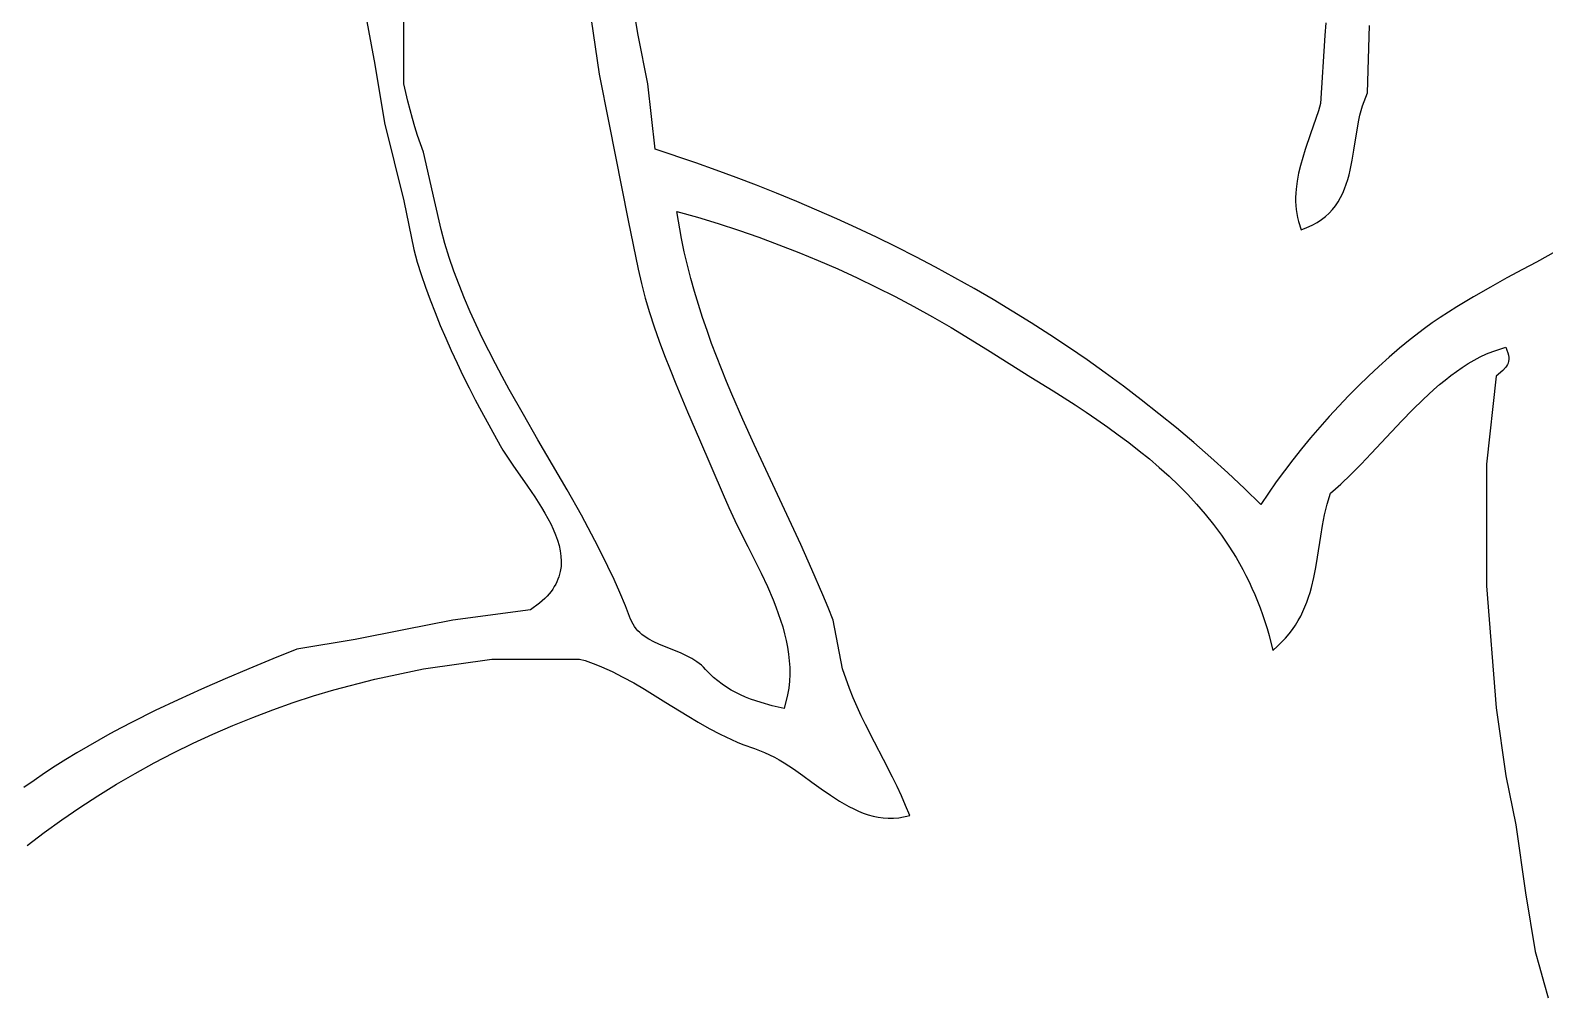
# Model space of a CAD drawing. Extents: x -38.8 to 24, y -17.1 to 3.4.
# Drawn here: x -36.47 to -34.917, y -2.106 to -1.114 of the extents above; entities that cross this region are included whole.
import ezdxf

# ---------------------------------------------------------------- set-up
doc = ezdxf.new("R2010")
doc.units = 0

msp = doc.modelspace()

# ---------------------------------------------------------------- linework, layer by layer
at = {"color": 7, "linetype": 'CONTINUOUS'}
for p, q in [((-35.846435, -1.118553), (-35.856435, -1.058553)), ((-36.126435, -1.093553), (-36.116435, -1.148553)), ((-36.086435, -1.168553), (-36.086435, -1.098553)), ((-35.896435, -1.088553), (-35.886435, -1.158553)), ((-35.141156, -1.105762), (-35.142295, -1.118772)), ((-35.098231, -1.17767), (-35.096435, -1.108553)), ((-35.836435, -1.168553), (-35.846435, -1.118553)), ((-35.142295, -1.118772), (-35.146435, -1.188553)), ((-36.116435, -1.148553), (-36.106435, -1.208553)), ((-35.886435, -1.158553), (-35.876435, -1.208553)), ((-36.082447, -1.186327), (-36.086435, -1.168553)), ((-35.828717, -1.235605), (-35.836435, -1.168553)), ((-35.10197, -1.186528), (-35.098231, -1.17767)), ((-36.080198, -1.195154), (-36.082447, -1.186327)), ((-36.07778, -1.203935), (-36.080198, -1.195154)), ((-35.146435, -1.188553), (-35.148735, -1.196296)), ((-35.104901, -1.195918), (-35.103525, -1.191164)), ((-35.103525, -1.191164), (-35.10197, -1.186528)), ((-36.106435, -1.208553), (-36.086435, -1.288553)), ((-36.075193, -1.212669), (-36.07778, -1.203935)), ((-35.876435, -1.208553), (-35.856435, -1.308553)), ((-35.151284, -1.204104), (-35.156796, -1.219899)), ((-35.148735, -1.196296), (-35.151284, -1.204104)), ((-35.109095, -1.215827), (-35.107214, -1.205723)), ((-35.107214, -1.205723), (-35.106123, -1.200775)), ((-35.106123, -1.200775), (-35.104901, -1.195918)), ((-36.07244, -1.221352), (-36.075193, -1.212669)), ((-36.06952, -1.229981), (-36.07244, -1.221352)), ((-35.156796, -1.219899), (-35.162306, -1.23591)), ((-35.112318, -1.236469), (-35.109095, -1.215827)), ((-36.066435, -1.238553), (-36.06952, -1.229981)), ((-36.055096, -1.288298), (-36.066435, -1.238553)), ((-35.787139, -1.249588), (-35.828717, -1.235605)), ((-35.162306, -1.23591), (-35.164852, -1.243987)), ((-35.114036, -1.246776), (-35.112318, -1.236469)), ((-35.766377, -1.256975), (-35.787139, -1.249588)), ((-35.745643, -1.26463), (-35.766377, -1.256975)), ((-35.167149, -1.252108), (-35.169112, -1.260269)), ((-35.164852, -1.243987), (-35.167149, -1.252108)), ((-35.117274, -1.261891), (-35.116075, -1.256918)), ((-35.116075, -1.256918), (-35.114036, -1.246776)), ((-35.724945, -1.272556), (-35.745643, -1.26463)), ((-35.70429, -1.280755), (-35.724945, -1.272556)), ((-35.170659, -1.268466), (-35.171707, -1.276697)), ((-35.169112, -1.260269), (-35.170659, -1.268466)), ((-35.121871, -1.276245), (-35.120149, -1.271569)), ((-35.120149, -1.271569), (-35.118624, -1.26678)), ((-35.118624, -1.26678), (-35.117274, -1.261891)), ((-36.086435, -1.288553), (-36.076435, -1.338553)), ((-36.048426, -1.317903), (-36.055096, -1.288298)), ((-35.683687, -1.289232), (-35.70429, -1.280755)), ((-35.172018, -1.280823), (-35.172172, -1.284957)), ((-35.172172, -1.284957), (-35.17216, -1.289096)), ((-35.171707, -1.276697), (-35.172018, -1.280823)), ((-35.128461, -1.289446), (-35.126004, -1.285198)), ((-35.126004, -1.285198), (-35.123815, -1.280793)), ((-35.123815, -1.280793), (-35.121871, -1.276245)), ((-35.801917, -1.327127), (-35.806653, -1.299342)), ((-35.806653, -1.299342), (-35.785343, -1.305433)), ((-35.663143, -1.297988), (-35.683687, -1.289232)), ((-35.642666, -1.307028), (-35.663143, -1.297988)), ((-35.17216, -1.289096), (-35.171972, -1.293242)), ((-35.171972, -1.293242), (-35.171596, -1.297394)), ((-35.171596, -1.297394), (-35.171022, -1.301551)), ((-35.171022, -1.301551), (-35.170241, -1.305712)), ((-35.141447, -1.304578), (-35.13768, -1.301103)), ((-35.13768, -1.301103), (-35.134276, -1.297413)), ((-35.134276, -1.297413), (-35.131211, -1.293523)), ((-35.131211, -1.293523), (-35.128461, -1.289446)), ((-36.044413, -1.332398), (-36.048426, -1.317903)), ((-35.856435, -1.308553), (-35.846435, -1.358553)), ((-35.785343, -1.305433), (-35.76423, -1.311895)), ((-35.76423, -1.311895), (-35.743312, -1.318728)), ((-35.743312, -1.318728), (-35.722587, -1.325931)), ((-35.622263, -1.316353), (-35.642666, -1.307028)), ((-35.601942, -1.325967), (-35.622263, -1.316353)), ((-35.170241, -1.305712), (-35.169241, -1.309878)), ((-35.169241, -1.309878), (-35.166544, -1.318221)), ((-35.166544, -1.318221), (-35.160612, -1.316038)), ((-35.160612, -1.316038), (-35.155159, -1.313568)), ((-35.155159, -1.313568), (-35.150163, -1.310825)), ((-35.150163, -1.310825), (-35.1456, -1.307824)), ((-35.1456, -1.307824), (-35.141447, -1.304578)), ((-36.039984, -1.346705), (-36.044413, -1.332398)), ((-35.799039, -1.340871), (-35.801917, -1.327127)), ((-35.722587, -1.325931), (-35.702052, -1.333505)), ((-35.702052, -1.333505), (-35.681706, -1.34145)), ((-35.581711, -1.335873), (-35.601942, -1.325967)), ((-36.076435, -1.338553), (-36.072759, -1.351326)), ((-36.035165, -1.360834), (-36.039984, -1.346705)), ((-35.795843, -1.354523), (-35.799039, -1.340871)), ((-35.681706, -1.34145), (-35.661546, -1.349764)), ((-35.661546, -1.349764), (-35.641571, -1.358449)), ((-35.561578, -1.346074), (-35.581711, -1.335873)), ((-35.541549, -1.356573), (-35.561578, -1.346074)), ((-34.905008, -1.340117), (-34.924968, -1.351354)), ((-36.072759, -1.351326), (-36.0687, -1.36421)), ((-36.0687, -1.36421), (-36.064288, -1.377176)), ((-36.029982, -1.374798), (-36.035165, -1.360834)), ((-35.846435, -1.358553), (-35.842935, -1.373469)), ((-35.792347, -1.368087), (-35.795843, -1.354523)), ((-35.641571, -1.358449), (-35.621778, -1.367504)), ((-35.521633, -1.367372), (-35.541549, -1.356573)), ((-34.939605, -1.359075), (-34.955539, -1.367658)), ((-34.924968, -1.351354), (-34.939605, -1.359075)), ((-36.064288, -1.377176), (-36.059551, -1.390193)), ((-36.024461, -1.388607), (-36.029982, -1.374798)), ((-35.842935, -1.373469), (-35.838964, -1.388328)), ((-35.788567, -1.381568), (-35.792347, -1.368087)), ((-35.784521, -1.394971), (-35.788567, -1.381568)), ((-35.621778, -1.367504), (-35.602165, -1.376929)), ((-35.602165, -1.376929), (-35.58273, -1.386723)), ((-35.501838, -1.378476), (-35.521633, -1.367372)), ((-35.482171, -1.389886), (-35.501838, -1.378476)), ((-34.972348, -1.376987), (-34.989608, -1.386943)), ((-34.955539, -1.367658), (-34.972348, -1.376987)), ((-36.059551, -1.390193), (-36.054518, -1.403231)), ((-36.01863, -1.402274), (-36.024461, -1.388607)), ((-35.838964, -1.388328), (-35.834567, -1.403126)), ((-35.780225, -1.408301), (-35.784521, -1.394971)), ((-35.58273, -1.386723), (-35.563471, -1.396888)), ((-35.563471, -1.396888), (-35.544386, -1.407421)), ((-35.462641, -1.401607), (-35.482171, -1.389886)), ((-35.006896, -1.397411), (-35.015418, -1.4028)), ((-34.989608, -1.386943), (-35.006896, -1.397411)), ((-36.054518, -1.403231), (-36.049218, -1.416259)), ((-36.012514, -1.41581), (-36.01863, -1.402274)), ((-35.834567, -1.403126), (-35.829791, -1.417865)), ((-35.775697, -1.421562), (-35.780225, -1.408301)), ((-35.544386, -1.407421), (-35.525472, -1.418324)), ((-35.443253, -1.41364), (-35.462641, -1.401607)), ((-35.023788, -1.408274), (-35.031954, -1.413816)), ((-35.015418, -1.4028), (-35.023788, -1.408274)), ((-36.049218, -1.416259), (-36.04368, -1.429248)), ((-36.00614, -1.429227), (-36.012514, -1.41581)), ((-35.829791, -1.417865), (-35.824679, -1.432543)), ((-35.770953, -1.43476), (-35.775697, -1.421562)), ((-35.525472, -1.418324), (-35.488152, -1.441238)), ((-35.424017, -1.425989), (-35.443253, -1.41364)), ((-35.40494, -1.438657), (-35.424017, -1.425989)), ((-35.039862, -1.419413), (-35.054693, -1.430714)), ((-35.031954, -1.413816), (-35.039862, -1.419413)), ((-36.04368, -1.429248), (-36.037933, -1.442168)), ((-36.037933, -1.442168), (-36.032005, -1.454987)), ((-35.999534, -1.442535), (-36.00614, -1.429227)), ((-35.992722, -1.455748), (-35.999534, -1.442535)), ((-35.824679, -1.432543), (-35.819276, -1.447158)), ((-35.766011, -1.447898), (-35.770953, -1.43476)), ((-35.488152, -1.441238), (-35.465973, -1.455244)), ((-35.386029, -1.451647), (-35.40494, -1.438657)), ((-35.065522, -1.439642), (-35.076253, -1.448885)), ((-35.054693, -1.430714), (-35.065522, -1.439642)), ((-34.976407, -1.445632), (-34.969936, -1.442957)), ((-34.969936, -1.442957), (-34.956642, -1.438647)), ((-34.956642, -1.438647), (-34.955396, -1.441643)), ((-34.955396, -1.441643), (-34.954484, -1.444373)), ((-36.032005, -1.454987), (-36.025925, -1.467676)), ((-35.985732, -1.468875), (-35.992722, -1.455748)), ((-35.819276, -1.447158), (-35.813629, -1.461711)), ((-35.760887, -1.460981), (-35.766011, -1.447898)), ((-35.465973, -1.455244), (-35.443477, -1.469271)), ((-35.367293, -1.464962), (-35.386029, -1.451647)), ((-35.08687, -1.45842), (-35.097359, -1.468228)), ((-35.076253, -1.448885), (-35.08687, -1.45842)), ((-35.007208, -1.463471), (-35.001238, -1.459369)), ((-35.001238, -1.459369), (-34.995179, -1.455516)), ((-34.995179, -1.455516), (-34.989024, -1.45193)), ((-34.989024, -1.45193), (-34.982768, -1.448629)), ((-34.982768, -1.448629), (-34.976407, -1.445632)), ((-34.957006, -1.45962), (-34.959679, -1.462507)), ((-34.95591, -1.458125), (-34.957006, -1.45962)), ((-34.955, -1.456561), (-34.95591, -1.458125)), ((-34.954295, -1.454905), (-34.955, -1.456561)), ((-34.954484, -1.444373), (-34.953888, -1.446862)), ((-34.953812, -1.453132), (-34.954295, -1.454905)), ((-34.953888, -1.446862), (-34.95359, -1.449135)), ((-34.953571, -1.451217), (-34.953812, -1.453132)), ((-34.95359, -1.449135), (-34.953571, -1.451217)), ((-36.025925, -1.467676), (-36.019723, -1.480204)), ((-35.978589, -1.48193), (-35.985732, -1.468875)), ((-35.813629, -1.461711), (-35.807782, -1.476199)), ((-35.755598, -1.474015), (-35.760887, -1.460981)), ((-35.750162, -1.487005), (-35.755598, -1.474015)), ((-35.443477, -1.469271), (-35.420844, -1.483464)), ((-35.348739, -1.478605), (-35.367293, -1.464962)), ((-35.097359, -1.468228), (-35.107705, -1.47829)), ((-35.024625, -1.477081), (-35.018896, -1.472345)), ((-35.018896, -1.472345), (-35.013092, -1.467802)), ((-35.013092, -1.467802), (-35.007208, -1.463471)), ((-34.966435, -1.468553), (-34.976435, -1.558553)), ((-34.959679, -1.462507), (-34.966435, -1.468553)), ((-36.019723, -1.480204), (-36.013426, -1.492541)), ((-35.963951, -1.507867), (-35.978589, -1.48193)), ((-35.807782, -1.476199), (-35.795667, -1.504982)), ((-35.738915, -1.512867), (-35.750162, -1.487005)), ((-35.420844, -1.483464), (-35.398252, -1.49797)), ((-35.330375, -1.492578), (-35.348739, -1.478605)), ((-35.117892, -1.488584), (-35.127907, -1.499092)), ((-35.107705, -1.47829), (-35.117892, -1.488584)), ((-35.04141, -1.492264), (-35.030283, -1.481992)), ((-35.030283, -1.481992), (-35.024625, -1.477081)), ((-36.013426, -1.492541), (-36.007064, -1.504658)), ((-36.007064, -1.504658), (-35.987876, -1.539379)), ((-35.795667, -1.504982), (-35.783294, -1.533497)), ((-35.398252, -1.49797), (-35.387028, -1.505387)), ((-35.387028, -1.505387), (-35.375881, -1.512936)), ((-35.312208, -1.506886), (-35.330375, -1.492578)), ((-35.127907, -1.499092), (-35.137733, -1.509792)), ((-35.063042, -1.514095), (-35.052316, -1.503014)), ((-35.052316, -1.503014), (-35.04141, -1.492264)), ((-35.949019, -1.53365), (-35.963951, -1.507867)), ((-35.727281, -1.538608), (-35.738915, -1.512867)), ((-35.375881, -1.512936), (-35.364834, -1.520637)), ((-35.364834, -1.520637), (-35.353909, -1.528507)), ((-35.294246, -1.521531), (-35.312208, -1.506886)), ((-35.276497, -1.536515), (-35.294246, -1.521531)), ((-35.147357, -1.520664), (-35.156762, -1.531689)), ((-35.137733, -1.509792), (-35.147357, -1.520664)), ((-35.073627, -1.525359), (-35.063042, -1.514095)), ((-35.934003, -1.559373), (-35.949019, -1.53365)), ((-35.783294, -1.533497), (-35.759216, -1.589698)), ((-35.353909, -1.528507), (-35.343129, -1.536565)), ((-35.343129, -1.536565), (-35.332515, -1.544829)), ((-35.258968, -1.551842), (-35.276497, -1.536515)), ((-35.156762, -1.531689), (-35.165935, -1.542846)), ((-35.094539, -1.547847), (-35.073627, -1.525359)), ((-35.987876, -1.539379), (-35.984922, -1.54436)), ((-35.984922, -1.54436), (-35.981742, -1.549426)), ((-35.981742, -1.549426), (-35.974845, -1.559783)), ((-35.715396, -1.564263), (-35.727281, -1.538608)), ((-35.332515, -1.544829), (-35.322091, -1.553318)), ((-35.241668, -1.567516), (-35.258968, -1.551842)), ((-35.165935, -1.542846), (-35.17486, -1.554116)), ((-35.104945, -1.558776), (-35.094539, -1.547847)), ((-35.974845, -1.559783), (-35.959895, -1.581217)), ((-35.919117, -1.585128), (-35.934003, -1.559373)), ((-35.691419, -1.615473), (-35.715396, -1.564263)), ((-35.322091, -1.553318), (-35.311879, -1.562049)), ((-35.311879, -1.562049), (-35.3019, -1.571042)), ((-35.224603, -1.583538), (-35.241668, -1.567516)), ((-35.183522, -1.565477), (-35.191906, -1.57691)), ((-35.17486, -1.554116), (-35.183522, -1.565477)), ((-35.115372, -1.569299), (-35.104945, -1.558776)), ((-34.976435, -1.558553), (-34.976435, -1.683553)), ((-35.959895, -1.581217), (-35.952408, -1.59219)), ((-35.3019, -1.571042), (-35.292178, -1.580313)), ((-35.292178, -1.580313), (-35.282735, -1.589882)), ((-35.207782, -1.599912), (-35.224603, -1.583538)), ((-35.191906, -1.57691), (-35.207782, -1.599912)), ((-35.136448, -1.588537), (-35.131139, -1.584)), ((-35.131139, -1.584), (-35.12586, -1.579268)), ((-35.12586, -1.579268), (-35.115372, -1.569299)), ((-35.952408, -1.59219), (-35.945291, -1.603264)), ((-35.904569, -1.611008), (-35.919117, -1.585128)), ((-35.759216, -1.589698), (-35.753458, -1.602969)), ((-35.282735, -1.589882), (-35.273593, -1.599767)), ((-35.139684, -1.599642), (-35.136448, -1.588537)), ((-35.945291, -1.603264), (-35.94196, -1.608822)), ((-35.94196, -1.608822), (-35.938828, -1.614386)), ((-35.938828, -1.614386), (-35.935929, -1.61995)), ((-35.897489, -1.624024), (-35.904569, -1.611008)), ((-35.753458, -1.602969), (-35.747187, -1.616325)), ((-35.273593, -1.599767), (-35.264774, -1.609986)), ((-35.264774, -1.609986), (-35.256301, -1.620557)), ((-35.144508, -1.621705), (-35.142323, -1.610705)), ((-35.142323, -1.610705), (-35.139684, -1.599642)), ((-35.935929, -1.61995), (-35.9333, -1.625505)), ((-35.9333, -1.625505), (-35.930976, -1.631047)), ((-35.890572, -1.637106), (-35.897489, -1.624024)), ((-35.747187, -1.616325), (-35.740566, -1.629763)), ((-35.740566, -1.629763), (-35.733756, -1.643277)), ((-35.679597, -1.641104), (-35.691419, -1.615473)), ((-35.256301, -1.620557), (-35.248196, -1.631499)), ((-35.146378, -1.632622), (-35.144508, -1.621705)), ((-35.930976, -1.631047), (-35.928992, -1.636569)), ((-35.928992, -1.636569), (-35.927383, -1.642063)), ((-35.927383, -1.642063), (-35.926186, -1.647524)), ((-35.883846, -1.650265), (-35.890572, -1.637106)), ((-35.733756, -1.643277), (-35.726922, -1.65686)), ((-35.668069, -1.666802), (-35.679597, -1.641104)), ((-35.248196, -1.631499), (-35.240482, -1.642829)), ((-35.240482, -1.642829), (-35.233181, -1.654567)), ((-35.149739, -1.654123), (-35.146378, -1.632622)), ((-35.926186, -1.647524), (-35.925434, -1.652944)), ((-35.925434, -1.652944), (-35.925165, -1.658318)), ((-35.925165, -1.658318), (-35.925413, -1.663639)), ((-35.877337, -1.663514), (-35.883846, -1.650265)), ((-35.726922, -1.65686), (-35.720225, -1.670509)), ((-35.233181, -1.654567), (-35.229692, -1.660594)), ((-35.229692, -1.660594), (-35.226315, -1.666729)), ((-35.151511, -1.664667), (-35.149739, -1.654123)), ((-35.928527, -1.676666), (-35.929613, -1.679218)), ((-35.927601, -1.674096), (-35.928527, -1.676666)), ((-35.926832, -1.671507), (-35.927601, -1.674096)), ((-35.926213, -1.668901), (-35.926832, -1.671507)), ((-35.925413, -1.663639), (-35.926213, -1.668901)), ((-35.871071, -1.676863), (-35.877337, -1.663514)), ((-35.865075, -1.690325), (-35.871071, -1.676863)), ((-35.720225, -1.670509), (-35.713828, -1.684218)), ((-35.65697, -1.692606), (-35.668069, -1.666802)), ((-35.226315, -1.666729), (-35.223052, -1.672976)), ((-35.223052, -1.672976), (-35.219907, -1.679336)), ((-35.15594, -1.685237), (-35.153531, -1.675045)), ((-35.153531, -1.675045), (-35.151511, -1.664667)), ((-35.937602, -1.691663), (-35.939742, -1.694084)), ((-35.935648, -1.689219), (-35.937602, -1.691663)), ((-35.933877, -1.686751), (-35.935648, -1.689219)), ((-35.932283, -1.684261), (-35.933877, -1.686751)), ((-35.930864, -1.68175), (-35.932283, -1.684261)), ((-35.929613, -1.679218), (-35.930864, -1.68175)), ((-35.859374, -1.703911), (-35.865075, -1.690325)), ((-35.713828, -1.684218), (-35.707894, -1.69798)), ((-35.651623, -1.705559), (-35.65697, -1.692606)), ((-35.219907, -1.679336), (-35.216881, -1.685811)), ((-35.216881, -1.685811), (-35.213978, -1.692404)), ((-35.213978, -1.692404), (-35.211201, -1.699118)), ((-35.158879, -1.695224), (-35.157334, -1.690258)), ((-35.157334, -1.690258), (-35.15594, -1.685237)), ((-34.976435, -1.683553), (-34.966435, -1.808553)), ((-35.956755, -1.708059), (-36.036435, -1.718553)), ((-35.947328, -1.701194), (-35.956755, -1.708059)), ((-35.944601, -1.69885), (-35.947328, -1.701194)), ((-35.942074, -1.696479), (-35.944601, -1.69885)), ((-35.939742, -1.694084), (-35.942074, -1.696479)), ((-35.853996, -1.717632), (-35.859374, -1.703911)), ((-35.707894, -1.69798), (-35.705152, -1.70488)), ((-35.705152, -1.70488), (-35.702586, -1.711792)), ((-35.646435, -1.718553), (-35.651623, -1.705559)), ((-35.211201, -1.699118), (-35.208553, -1.705953)), ((-35.208553, -1.705953), (-35.206035, -1.712913)), ((-35.164588, -1.709771), (-35.162488, -1.704983)), ((-35.162488, -1.704983), (-35.160591, -1.700133)), ((-35.160591, -1.700133), (-35.158879, -1.695224)), ((-36.036435, -1.718553), (-36.086435, -1.728553)), ((-35.851501, -1.72289), (-35.853996, -1.717632)), ((-35.849991, -1.725261), (-35.851501, -1.72289)), ((-35.702586, -1.711792), (-35.700218, -1.718714)), ((-35.700218, -1.718714), (-35.698067, -1.725647)), ((-35.636604, -1.768604), (-35.646435, -1.718553)), ((-35.206035, -1.712913), (-35.203651, -1.72)), ((-35.203651, -1.72), (-35.201405, -1.727216)), ((-35.175367, -1.728255), (-35.17228, -1.72374)), ((-35.17228, -1.72374), (-35.169466, -1.719152)), ((-35.169466, -1.719152), (-35.166908, -1.714495)), ((-35.166908, -1.714495), (-35.164588, -1.709771)), ((-36.136435, -1.738553), (-36.196435, -1.748553)), ((-36.086435, -1.728553), (-36.136435, -1.738553)), ((-35.848319, -1.727475), (-35.849991, -1.725261)), ((-35.846496, -1.729541), (-35.848319, -1.727475)), ((-35.844531, -1.731472), (-35.846496, -1.729541)), ((-35.842435, -1.733277), (-35.844531, -1.731472)), ((-35.840218, -1.734967), (-35.842435, -1.733277)), ((-35.835461, -1.738048), (-35.840218, -1.734967)), ((-35.830343, -1.740799), (-35.835461, -1.738048)), ((-35.698067, -1.725647), (-35.696154, -1.732589)), ((-35.696154, -1.732589), (-35.694499, -1.73954)), ((-35.201405, -1.727216), (-35.199297, -1.734564)), ((-35.199297, -1.734564), (-35.195513, -1.749663)), ((-35.186442, -1.741344), (-35.18243, -1.73706)), ((-35.18243, -1.73706), (-35.178744, -1.732696)), ((-35.178744, -1.732696), (-35.175367, -1.728255)), ((-36.196435, -1.748553), (-36.221077, -1.758475)), ((-35.824943, -1.743307), (-35.830343, -1.740799)), ((-35.819344, -1.745659), (-35.824943, -1.743307)), ((-35.807873, -1.750237), (-35.819344, -1.745659)), ((-35.802163, -1.752636), (-35.807873, -1.750237)), ((-35.79658, -1.755222), (-35.802163, -1.752636)), ((-35.694499, -1.73954), (-35.693122, -1.746499)), ((-35.693122, -1.746499), (-35.692044, -1.753466)), ((-35.692044, -1.753466), (-35.691286, -1.76044)), ((-35.195513, -1.749663), (-35.190797, -1.745546)), ((-35.190797, -1.745546), (-35.186442, -1.741344)), ((-36.245589, -1.768549), (-36.269939, -1.778833)), ((-36.221077, -1.758475), (-36.245589, -1.768549)), ((-36.11626, -1.779302), (-36.066435, -1.768553)), ((-36.066435, -1.768553), (-35.996435, -1.758553)), ((-35.996435, -1.758553), (-35.906435, -1.758553)), ((-35.906435, -1.758553), (-35.900773, -1.760234)), ((-35.900773, -1.760234), (-35.895143, -1.762121)), ((-35.895143, -1.762121), (-35.889541, -1.764203)), ((-35.889541, -1.764203), (-35.883965, -1.766465)), ((-35.883965, -1.766465), (-35.878413, -1.768896)), ((-35.878413, -1.768896), (-35.872881, -1.771482)), ((-35.791203, -1.758083), (-35.79658, -1.755222)), ((-35.786115, -1.761305), (-35.791203, -1.758083)), ((-35.783704, -1.763077), (-35.786115, -1.761305)), ((-35.781397, -1.764973), (-35.783704, -1.763077)), ((-35.779202, -1.767001), (-35.781397, -1.764973)), ((-35.77713, -1.769173), (-35.779202, -1.767001)), ((-35.768949, -1.777409), (-35.77713, -1.769173)), ((-35.691286, -1.76044), (-35.690867, -1.76742)), ((-35.690867, -1.76742), (-35.690808, -1.774405)), ((-35.629737, -1.788721), (-35.636604, -1.768604)), ((-36.269939, -1.778833), (-36.294094, -1.789386)), ((-36.158249, -1.790203), (-36.11626, -1.779302)), ((-35.872881, -1.771482), (-35.861867, -1.777066)), ((-35.861867, -1.777066), (-35.850901, -1.783114)), ((-35.850901, -1.783114), (-35.839961, -1.789522)), ((-35.764677, -1.781061), (-35.768949, -1.777409)), ((-35.760279, -1.784427), (-35.764677, -1.781061)), ((-35.755752, -1.787526), (-35.760279, -1.784427)), ((-35.691129, -1.781395), (-35.69185, -1.78839)), ((-35.690808, -1.774405), (-35.691129, -1.781395)), ((-36.318019, -1.800268), (-36.341683, -1.811536)), ((-36.294094, -1.789386), (-36.318019, -1.800268)), ((-36.200069, -1.803263), (-36.179192, -1.796467)), ((-36.179192, -1.796467), (-36.158249, -1.790203)), ((-35.839961, -1.789522), (-35.829024, -1.796185)), ((-35.829024, -1.796185), (-35.818068, -1.802999)), ((-35.751094, -1.790377), (-35.755752, -1.787526)), ((-35.746301, -1.792999), (-35.751094, -1.790377)), ((-35.741371, -1.79541), (-35.746301, -1.792999)), ((-35.7363, -1.79763), (-35.741371, -1.79541)), ((-35.731086, -1.799677), (-35.7363, -1.79763)), ((-35.725725, -1.801571), (-35.731086, -1.799677)), ((-35.692993, -1.795388), (-35.696622, -1.809392)), ((-35.69185, -1.78839), (-35.692993, -1.795388)), ((-35.625907, -1.798323), (-35.629737, -1.788721)), ((-35.621855, -1.807685), (-35.625907, -1.798323)), ((-36.341683, -1.811536), (-36.365052, -1.823248)), ((-36.241539, -1.818421), (-36.220859, -1.810584)), ((-36.220859, -1.810584), (-36.200069, -1.803263)), ((-35.818068, -1.802999), (-35.796009, -1.816665)), ((-35.796009, -1.816665), (-35.784862, -1.823308)), ((-35.720215, -1.803329), (-35.725725, -1.801571)), ((-35.708735, -1.806517), (-35.720215, -1.803329)), ((-35.696622, -1.809392), (-35.708735, -1.806517)), ((-35.617615, -1.816856), (-35.621855, -1.807685)), ((-35.613218, -1.825885), (-35.617615, -1.816856)), ((-34.966435, -1.808553), (-34.956435, -1.878553)), ((-36.376615, -1.82929), (-36.388092, -1.835465)), ((-36.365052, -1.823248), (-36.376615, -1.82929)), ((-36.282477, -1.835616), (-36.262085, -1.826768)), ((-36.262085, -1.826768), (-36.241539, -1.818421)), ((-35.784862, -1.823308), (-35.773607, -1.829686)), ((-35.773607, -1.829686), (-35.762221, -1.835694)), ((-35.604087, -1.843711), (-35.613218, -1.825885)), ((-36.399479, -1.84178), (-36.410772, -1.848243)), ((-36.388092, -1.835465), (-36.399479, -1.84178)), ((-36.322703, -1.854786), (-36.30269, -1.844958)), ((-36.30269, -1.844958), (-36.282477, -1.835616)), ((-35.762221, -1.835694), (-35.750681, -1.841228)), ((-35.750681, -1.841228), (-35.744847, -1.843786)), ((-35.744847, -1.843786), (-35.738966, -1.846185)), ((-35.738966, -1.846185), (-35.727054, -1.85046)), ((-35.594722, -1.861555), (-35.604087, -1.843711)), ((-36.433057, -1.861642), (-36.444041, -1.868593)), ((-36.421965, -1.854862), (-36.433057, -1.861642)), ((-36.410772, -1.848243), (-36.421965, -1.854862)), ((-36.342492, -1.865093), (-36.322703, -1.854786)), ((-35.727054, -1.85046), (-35.721831, -1.852309)), ((-35.721831, -1.852309), (-35.716683, -1.854425)), ((-35.716683, -1.854425), (-35.711604, -1.856784)), ((-35.711604, -1.856784), (-35.706589, -1.85936)), ((-35.706589, -1.85936), (-35.701632, -1.86213)), ((-35.701632, -1.86213), (-35.696726, -1.865067)), ((-35.585385, -1.879808), (-35.594722, -1.861555)), ((-36.454914, -1.875721), (-36.465672, -1.883034)), ((-36.444041, -1.868593), (-36.454914, -1.875721)), ((-36.381311, -1.887112), (-36.362036, -1.875871)), ((-36.362036, -1.875871), (-36.342492, -1.865093)), ((-35.696726, -1.865067), (-35.687045, -1.871346)), ((-35.687045, -1.871346), (-35.677499, -1.877999)), ((-35.677499, -1.877999), (-35.668041, -1.884827)), ((-34.956435, -1.878553), (-34.946435, -1.928553)), ((-36.465672, -1.883034), (-36.476311, -1.890538)), ((-36.400295, -1.898808), (-36.381311, -1.887112)), ((-35.668041, -1.884827), (-35.658623, -1.891633)), ((-35.658623, -1.891633), (-35.649198, -1.898218)), ((-35.580809, -1.889209), (-35.585385, -1.879808)), ((-35.576337, -1.898858), (-35.580809, -1.889209)), ((-36.418965, -1.910953), (-36.400295, -1.898808)), ((-35.649198, -1.898218), (-35.639718, -1.904382)), ((-35.639718, -1.904382), (-35.634942, -1.907245)), ((-35.634942, -1.907245), (-35.630135, -1.909928)), ((-35.630135, -1.909928), (-35.625291, -1.912407)), ((-35.572003, -1.908805), (-35.576337, -1.898858)), ((-35.567838, -1.919098), (-35.572003, -1.908805)), ((-36.455274, -1.936556), (-36.437299, -1.923538)), ((-36.437299, -1.923538), (-36.418965, -1.910953)), ((-35.625291, -1.912407), (-35.620404, -1.914657)), ((-35.620404, -1.914657), (-35.615467, -1.916653)), ((-35.615467, -1.916653), (-35.610475, -1.91837)), ((-35.610475, -1.91837), (-35.605421, -1.919784)), ((-35.605421, -1.919784), (-35.600301, -1.920869)), ((-35.600301, -1.920869), (-35.595108, -1.921602)), ((-35.595108, -1.921602), (-35.589835, -1.921956)), ((-35.589835, -1.921956), (-35.584478, -1.921908)), ((-35.584478, -1.921908), (-35.57903, -1.921432)), ((-35.57903, -1.921432), (-35.567838, -1.919098)), ((-36.472867, -1.949999), (-36.455274, -1.936556)), ((-34.946435, -1.928553), (-34.936435, -1.998553)), ((-34.936435, -1.998553), (-34.926435, -2.058553)), ((-34.926435, -2.058553), (-34.922136, -2.074483)), ((-34.922136, -2.074483), (-34.917667, -2.090309)), ((-34.917667, -2.090309), (-34.91303, -2.106031))]:
    msp.add_line(p, q, dxfattribs=at)

doc.saveas('drawing.dxf')
